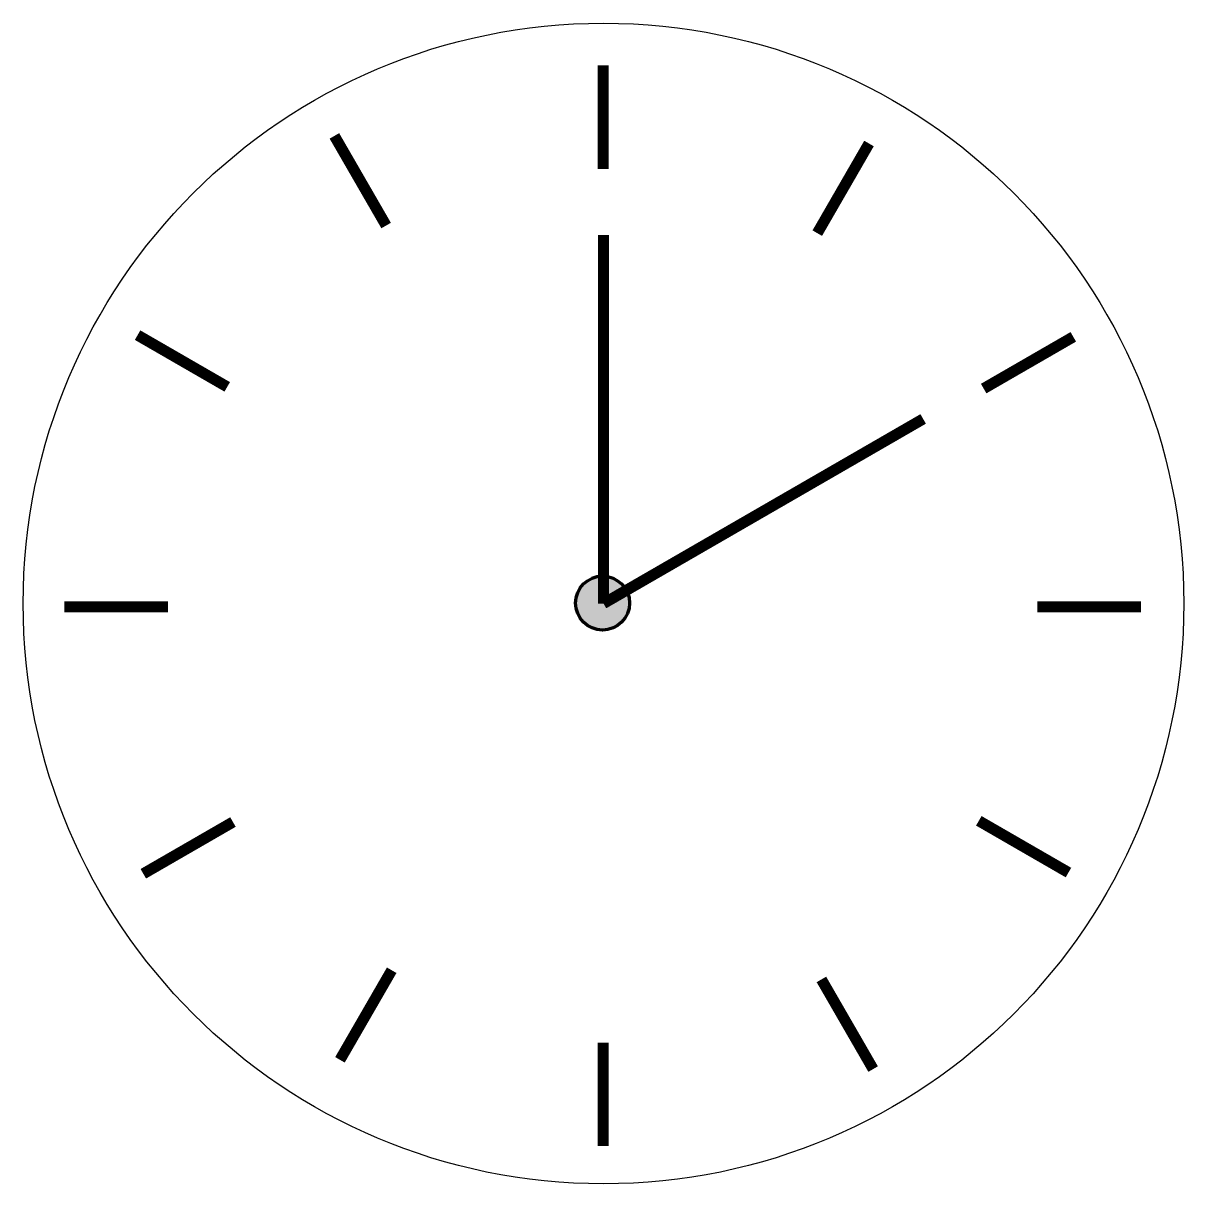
# Model space of a CAD drawing. Header units: millimetres. Extents: x 765 to 2872, y 1194 to 3300.
import ezdxf

# ---------------------------------------------------------------- set-up
doc = ezdxf.new("R2010")
doc.units = ezdxf.units.MM
doc.layers.add('Setas', color=255, linetype='Continuous', lineweight=80)

msp = doc.modelspace()

# ---------------------------------------------------------------- hatches: boundary and pattern name
at = {"layer": 'Setas'}
h = msp.add_hatch(color=7, dxfattribs=at)
h.dxf.hatch_style = 1
h.paths.add_polyline_path([(1865.8, 2247.6, 0.12395), (1860, 2270.8), (1818.5, 2246.8), (1818.5, 2296.5, 0.424359), (1767.8, 2247.6, 1)])
h.paths.add_polyline_path([(1818.5, 2296.5), (1818.5, 2246.8), (1860, 2270.8, 0.266824)], flags=17)

# ---------------------------------------------------------------- linework, layer by layer
at = {"color": 7}
msp.add_circle((1818.5, 2246.8), 1053.2, dxfattribs=at)
at = {"layer": 'Setas', "color": 7, "const_width": 20}
for points in [[(1818, 3035.5), (1818, 3204.5), (1818, 3223.3)], [(1424, 2932.8), (1330.1, 3095.5)], [(2300.4, 3081.7), (2206.5, 2919)], [(1818.5, 2246.8), (1818.5, 2915.4)], [(972.9, 2733.9), (1119.3, 2649.4), (1135.6, 2640)], [(2508.5, 2636.9), (2654.9, 2721.4), (2671.2, 2730.8)], [(1818.5, 2246.8), (2398.7, 2581.8)], [(840, 2240.9), (1009, 2240.9), (1027.8, 2240.9)], [(2606.2, 2240.9), (2775.2, 2240.9), (2794, 2240.9)], [(983.3, 1756.3), (1129.7, 1840.8), (1146, 1850.2)], [(2499.7, 1852.4), (2646.1, 1767.9), (2662.4, 1758.5)], [(1434.1, 1581.2), (1340.2, 1418.6)], [(2307.9, 1401.8), (2214, 1564.5)], [(1818, 1261.9), (1818, 1430.9), (1818, 1449.7)]]:
    msp.add_lwpolyline(points, dxfattribs=at)
at = {"layer": 'Setas', "color": 7}
msp.add_circle((1816.8, 2247.6), 49, dxfattribs=at)

doc.saveas('drawing.dxf')
